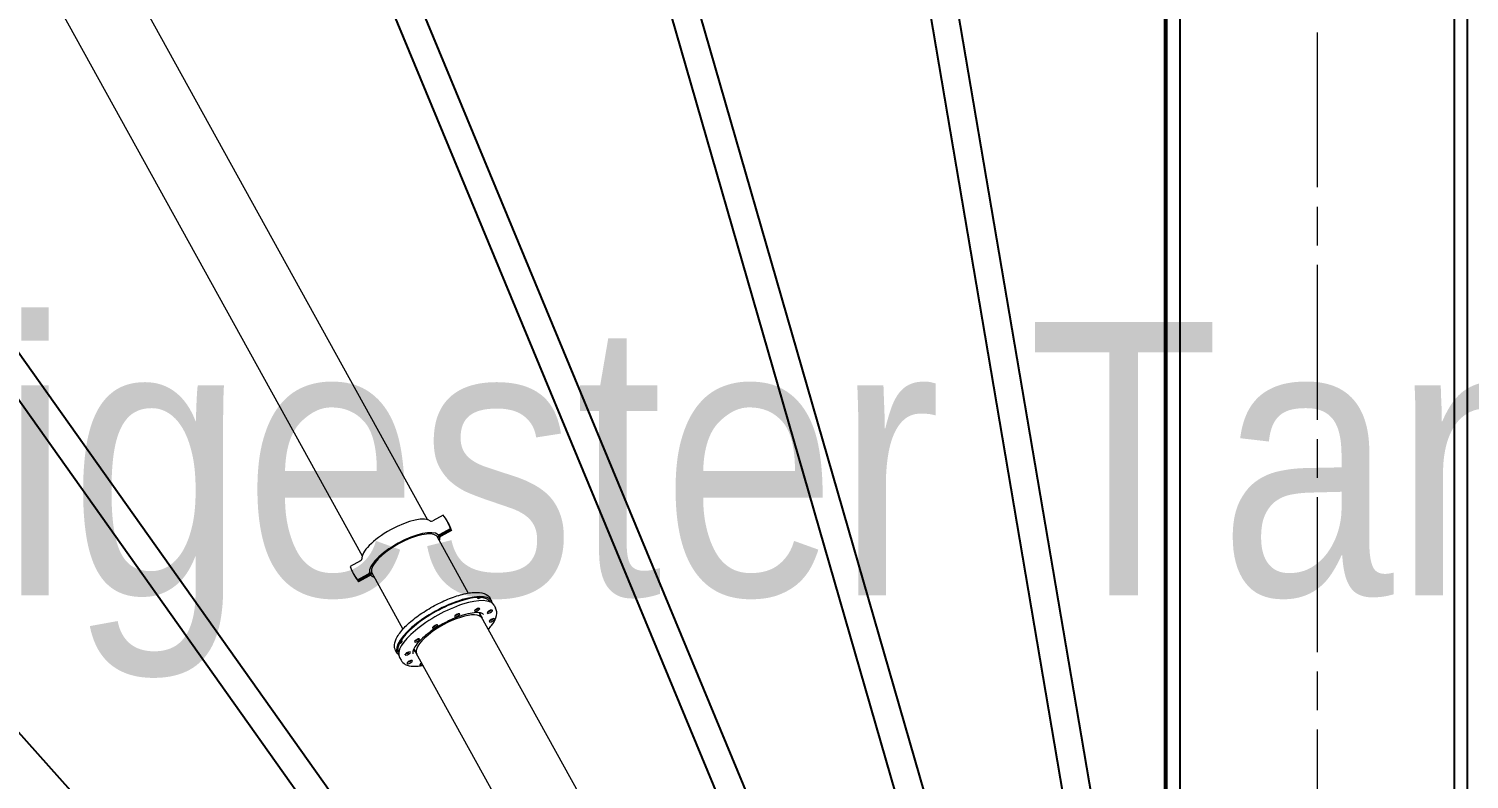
# Model space of a CAD drawing. Header units: millimetres. Extents: x 0 to 118900, y 0 to 84100.
# Drawn here: x 50479 to 55744, y 23994 to 26739 of the extents above; entities that cross this region are included whole.
import ezdxf

# ---------------------------------------------------------------- set-up
doc = ezdxf.new("R2010")
doc.units = ezdxf.units.MM
doc.header["$LTSCALE"] = 100
doc.linetypes.add('CHAIN', pattern=[0.3543, 0.2362, -0.0295, 0.0591, -0.0295])
doc.layers.add('4003-AREA-04.1_F-Foundation', color=7, linetype='Continuous', lineweight=25, true_color=0xadadad)
doc.layers.add('P_BioGas (BG)', color=94, linetype='Continuous', lineweight=18, true_color=0x008100)
for name, color, linetype, lineweight in [('4003-AREA-04.1_T-Tank', 7, 'Continuous', 25), ('4003-AREA-04.1_T-Tank_Annotation', 7, 'Continuous', 25), ('Center Mark', 7, 'Continuous', 18), ('Visible', 7, 'Continuous', 25)]:
    doc.layers.add(name, color=color, linetype=linetype, lineweight=lineweight)
doc.styles.add('Text Style173', font='')
doc.styles.get('Text Style173').set_extended_font_data('Bahnschrift SemiLight Condensed')

msp = doc.modelspace()

# ---------------------------------------------------------------- linework, layer by layer
at = {"layer": '4003-AREA-04.1_F-Foundation'}
msp.add_circle((55187.91, 18779.59), 12250, dxfattribs=at)
at = {"layer": '4003-AREA-04.1_T-Tank'}
msp.add_circle((55187.91, 18779.59), 11950, dxfattribs=at)
at = {"layer": 'Center Mark', "linetype": 'CHAIN', "ltscale": 23.990969}
msp.add_line((55187.91, 31825.59), (55187.91, 5733.59), dxfattribs=at)
at = {"layer": 'P_BioGas (BG)'}
for p, q in [((50833.58, 26939.45), (51936.89, 24943.38)), ((50594.65, 26807.39), (51697.96, 24811.32)), ((51993.38, 24960.38), (51955.88, 24939.65)), ((52021.98, 24908.64), (51982.92, 24887.05)), ((51983.15, 24890.3), (52020.66, 24911.03)), ((51983.92, 24885.25), (52022.97, 24906.84)), ((52024.3, 24904.45), (51986.79, 24883.72)), ((52010.36, 24934.42), (52009.04, 24936.82)), ((52011.35, 24932.63), (52012.68, 24930.23)), ((52020.66, 24911.03), (52021.98, 24908.64)), ((52022.97, 24906.84), (52024.3, 24904.45)), ((51970.04, 24883.41), (52085.3, 24674.89)), ((51691.02, 24793.25), (51653.52, 24772.52)), ((51666.46, 24744.34), (51665.14, 24746.73)), ((51731.11, 24751.34), (51846.37, 24542.82)), ((51667.46, 24742.54), (51668.78, 24740.15)), ((51680.79, 24723.18), (51718.3, 24743.9)), ((51682.12, 24720.78), (51680.79, 24723.18)), ((51721.17, 24742.37), (51682.12, 24720.78)), ((51683.11, 24718.98), (51722.17, 24740.57)), ((51684.43, 24716.59), (51683.11, 24718.98)), ((51721.94, 24737.32), (51684.43, 24716.59)), ((52171.32, 24645.36), (52165.64, 24655.64)), ((52125.66, 24601.87), (52135.66, 24583.77)), ((52125.66, 24601.87), (52555.77, 23823.72)), ((52179.5, 24630.55), (52185.19, 24620.27)), ((51825.62, 24454.27), (51819.93, 24464.55)), ((51833.8, 24439.47), (51839.48, 24429.19)), ((51886.73, 24469.8), (51896.73, 24451.71)), ((51886.73, 24469.8), (52316.84, 23691.65))]:
    msp.add_line(p, q, dxfattribs=at)
for centre, major_axis, ratio, start_param, end_param in [((51837.09, 24841.78), (171.95, 95.04), 0.9396926, 6.1298882, 6.4364824), ((51825.27, 24863.16), (126.47, 69.9), 0.3420201, 0.1249148, 3.0166779), ((51852.55, 24813.81), (-126.47, -69.9), 0.3420201, 3.2665074, 6.1582705), ((51954.56, 24942.04), (-7, -3.87), 0.3420201, 0.1249148, 1.5707963), ((51838.41, 24839.38), (171.95, 95.04), 0.9396926, 6.1298882, 6.2831853), ((51839.4, 24837.59), (171.95, 95.04), 0.9396926, 6.1298882, 6.2887431), ((51840.73, 24835.19), (171.95, 95.04), 0.9396926, 6.1298882, 6.2831853), ((51852.55, 24813.81), (119.46, 66.03), 0.3420201, 0.1131984, 3.0283942), ((51980.61, 24891.24), (-12.25, -6.77), 0.3420201, 0.1131984, 1.5707963), ((51986.23, 24881.06), (-12.25, -6.77), 0.3420201, 4.712389, 5.9100772), ((51981.83, 24892.7), (-7, -3.87), 0.3420201, 0.1249148, 1.5707963), ((51852.55, 24813.81), (126.47, 69.9), 0.3420201, 5.9488745, 6.1582705), ((51988.12, 24881.32), (-7, -3.87), 0.3420201, 4.712389, 6.1582705), ((51689.7, 24795.64), (7, 3.87), 0.3420201, 4.712389, 6.1582705), ((51837.09, 24841.78), (-171.95, -95.04), 0.9396926, 6.1298882, 6.4364824), ((51716.97, 24746.3), (7, 3.87), 0.3420201, 4.712389, 6.1582705), ((51718.86, 24746.56), (12.25, 6.77), 0.3420201, 4.712389, 6.1699869), ((51838.41, 24839.38), (-171.95, -95.04), 0.9396926, 0, 0.1532971), ((51839.4, 24837.59), (-171.95, -95.04), 0.9396926, 6.2776275, 6.4364824), ((51840.73, 24835.19), (-171.95, -95.04), 0.9396926, 0, 0.1532971), ((51723.26, 24734.92), (7, 3.87), 0.3420201, 0.1249148, 1.5707963), ((51724.48, 24736.38), (12.25, 6.77), 0.3420201, 0.3731081, 1.5707963), ((51852.55, 24813.81), (-126.47, -69.9), 0.3420201, 0.1249148, 0.3343108), ((51998.47, 24549.81), (-172.85, -95.54), 0.3420201, 3.0160617, 6.4087162), ((52006.65, 24535.01), (172.85, 95.54), 0.3420201, 0, 3.1415927), ((51998.47, 24549.81), (-167.6, -92.64), 0.3420201, 3.1356924, 6.2890856), ((52128.35, 24661.2), (-9.41, -5.2), 0.3420201, 5.6937368, 7.96026), ((52016.2, 24517.74), (119.46, 66.03), 0.3420201, 0, 3.1415927), ((52044.72, 24593.74), (9.41, 5.2), 0.3420201, 1.4328823, 7.2709172), ((52041.99, 24598.67), (9.41, 5.2), 0.3420201, 4.0153368, 5.4094412), ((52117.88, 24613.54), (9.41, 5.2), 0.3420201, 0.9092835, 6.7473184), ((52115.15, 24618.48), (9.41, 5.2), 0.3420201, 4.0153368, 5.4094858), ((52006.65, 24535.01), (122.09, 67.48), 0.3420201, 6.0754215, 6.2843588), ((52164.21, 24606.9), (9.41, 5.2), 0.3420201, 0.3856847, 6.2237196), ((52161.49, 24611.84), (9.41, 5.2), 0.3420201, 4.0153368, 5.4094412), ((51998.47, 24549.81), (-167.6, -92.64), 0.3420201, 2.6955387, 2.7229657), ((51964.35, 24552.8), (9.41, 5.2), 0.3420201, 1.9564811, 7.7945159), ((51961.62, 24557.74), (9.41, 5.2), 0.3420201, 4.0153368, 5.4094412), ((52171.32, 24575.6), (-9.41, -5.2), 0.3420201, 3.0036786, 8.8417135), ((52168.59, 24580.53), (9.41, 5.2), 0.3420201, 4.0153368, 5.4094412), ((51834.34, 24494.61), (9.41, 5.2), 0.3420201, 4.3976438, 7.1884995), ((51831.61, 24499.54), (9.41, 5.2), 0.3420201, 5.3237306, 5.4094412), ((51898.29, 24501.7), (9.41, 5.2), 0.3420201, 2.4800798, 8.3181147), ((51895.57, 24506.63), (9.41, 5.2), 0.3420201, 4.014821, 5.4094412), ((51864.26, 24454.12), (9.41, 5.2), 0.3420201, 3.0036786, 8.8417135), ((51861.53, 24459.06), (9.41, 5.2), 0.3420201, 4.0153368, 5.4094412), ((51871.36, 24422.82), (-9.41, -5.2), 0.3420201, 0.3856847, 6.2237196), ((52003.92, 24539.94), (-140.03, -77.4), 0.3420201, 0.0762064, 0.0961009), ((52006.65, 24535.01), (-122.09, -67.48), 0.3420201, 6.2820118, 6.4909491), ((51868.64, 24427.75), (9.41, 5.2), 0.3420201, 4.0153368, 5.4094412), ((52006.65, 24535.01), (167.6, 92.64), 0.3420201, 3.601713, 3.6276534), ((51917.7, 24416.18), (-9.41, -5.2), 0.3420201, 4.8210682, 6.7473184), ((51914.97, 24421.12), (9.41, 5.2), 0.3420201, 4.0508762, 4.6037097), ((51917.7, 24416.18), (-9.41, -5.2), 0.3420201, 0.9092835, 1.4621171)]:
    msp.add_ellipse(centre, major_axis=major_axis, ratio=ratio, start_param=start_param, end_param=end_param, dxfattribs=at)
for points, knots in [([(51819.93, 24464.55), (51816.4, 24470.94), (51815.12, 24478.39), (51816.47, 24495.38), (51820.11, 24505.07), (51832.68, 24527.06), (51842.68, 24539.55), (51867.29, 24564.41), (51881.7, 24576.72), (51913.45, 24600.28), (51930.72, 24611.54), (51966.57, 24632.1), (51985.12, 24641.4), (52021.84, 24657.22), (52039.99, 24663.72), (52074.35, 24673.29), (52090.52, 24676.31), (52119.91, 24678.29), (52133.02, 24677.2), (52153.18, 24669.72), (52161.09, 24663.87), (52165.64, 24655.64)], [3.1724252, 3.1724252, 3.1724252, 3.1724252, 3.3948418, 3.3948418, 3.6845628, 3.6845628, 4.0341182, 4.0341182, 4.3691152, 4.3691152, 4.6972442, 4.6972442, 5.0234978, 5.0234978, 5.3507474, 5.3507474, 5.6828608, 5.6828608, 6.0277513, 6.0277513, 6.3140179, 6.3140179, 6.3140179, 6.3140179]), ([(52141.43, 24596.08), (52140.44, 24597.87), (52138.43, 24599.81), (52128.82, 24602.85), (52122.18, 24603.69), (52105.38, 24603.12), (52095.12, 24601.67), (52071.84, 24596.25), (52058.7, 24592.16), (52031.13, 24581.59), (52016.67, 24575.07), (51988.11, 24560.27), (51974.01, 24551.98), (51947.77, 24534.54), (51935.63, 24525.4), (51914.68, 24507.4), (51905.83, 24498.52), (51892.44, 24482.36), (51887.77, 24475.01), (51882.67, 24463.38), (51882.06, 24459.07), (51882.47, 24455.12), (51882.79, 24454.19), (51883.24, 24453.38)], [1.6694862, 1.6694862, 1.6694862, 1.6694862, 1.9836455, 1.9836455, 2.2604683, 2.2604683, 2.5485571, 2.5485571, 2.8518212, 2.8518212, 3.1621185, 3.1621185, 3.4747266, 3.4747266, 3.7866034, 3.7866034, 4.0940655, 4.0940655, 4.3900621, 4.3900621, 4.6667964, 4.6667964, 4.8110788, 4.8110788, 4.8110788, 4.8110788]), ([(52044.25, 24597.64), (52044.39, 24597.71), (52044.54, 24597.78), (52045.59, 24598.28), (52046.48, 24598.65), (52047.71, 24599.08), (52048.07, 24599.19), (52048.41, 24599.29)], [-2.17747426, -2.17747426, -2.17747426, -2.17747426, -2.12868784, -2.12868784, -1.82469566, -1.82469566, -1.69810299, -1.69810299, -1.69810299, -1.69810299]), ([(52122.25, 24619.28), (52122.52, 24619.34), (52122.78, 24619.4), (52123.69, 24619.58), (52124.3, 24619.65), (52125.07, 24619.66), (52125.29, 24619.65), (52125.49, 24619.63)], [-2.17736247, -2.17736247, -2.17736247, -2.17736247, -2.07623279, -2.07623279, -1.81189965, -1.81189965, -1.69812221, -1.69812221, -1.69812221, -1.69812221]), ([(52158.75, 24542), (52163.38, 24547.18), (52167.55, 24552.3), (52180.04, 24569.5), (52186.09, 24581.18), (52190.48, 24602.23), (52189.73, 24612.04), (52185.19, 24620.27)], [7.17780807, 7.17780807, 7.17780807, 7.17780807, 7.3215144, 7.3215144, 7.66640498, 7.66640498, 7.9526715, 7.9526715, 7.9526715, 7.9526715]), ([(52172.26, 24612.93), (52172.32, 24612.92), (52172.38, 24612.9), (52173.08, 24612.73), (52173.5, 24612.42), (52173.69, 24611.95), (52173.7, 24611.93), (52173.71, 24611.9)], [-3.20779585, -3.20779585, -3.20779585, -3.20779585, -3.1624121, -3.1624121, -2.67415227, -2.67415227, -2.6485085, -2.6485085, -2.6485085, -2.6485085]), ([(51959.16, 24553.83), (51959.28, 24553.92), (51959.4, 24554.01), (51960.31, 24554.66), (51961.15, 24555.21), (51962.39, 24555.92), (51962.76, 24556.13), (51963.13, 24556.32)], [-2.17747426, -2.17747426, -2.17747426, -2.17747426, -2.12868784, -2.12868784, -1.82469566, -1.82469566, -1.69810299, -1.69810299, -1.69810299, -1.69810299]), ([(52180.88, 24580.31), (52180.89, 24580.25), (52180.89, 24580.19), (52180.89, 24579.74), (52180.77, 24579.3), (52180.42, 24578.6), (52180.29, 24578.39), (52180.15, 24578.17)], [-2.17747426, -2.17747426, -2.17747426, -2.17747426, -2.12868784, -2.12868784, -1.82469566, -1.82469566, -1.69810299, -1.69810299, -1.69810299, -1.69810299]), ([(51889.78, 24499.57), (51889.91, 24499.75), (51890.06, 24499.93), (51890.65, 24500.61), (51891.15, 24501.1), (51891.97, 24501.82), (51892.22, 24502.03), (51892.49, 24502.25)], [-2.17736247, -2.17736247, -2.17736247, -2.17736247, -2.07623279, -2.07623279, -1.81189965, -1.81189965, -1.69812221, -1.69812221, -1.69812221, -1.69812221]), ([(51854.7, 24449.41), (51854.69, 24449.47), (51854.68, 24449.53), (51854.68, 24449.98), (51854.8, 24450.43), (51855.16, 24451.12), (51855.28, 24451.34), (51855.43, 24451.55)], [-2.17747426, -2.17747426, -2.17747426, -2.17747426, -2.12868784, -2.12868784, -1.82469566, -1.82469566, -1.69810299, -1.69810299, -1.69810299, -1.69810299]), ([(51839.48, 24429.19), (51843.01, 24422.79), (51848.63, 24417.75), (51863.74, 24409.85), (51873.88, 24407.78), (51895.76, 24406.87), (51907.31, 24407.8), (51919.82, 24409.93)], [4.81107884, 4.81107884, 4.81107884, 4.81107884, 5.0334954, 5.0334954, 5.32321642, 5.32321642, 5.58594228, 5.58594228, 5.58594228, 5.58594228]), ([(51863.31, 24416.79), (51863.24, 24416.81), (51863.16, 24416.82), (51862.63, 24416.97), (51862.29, 24417.17), (51861.98, 24417.56), (51861.91, 24417.68), (51861.87, 24417.82)], [-2.17747426, -2.17747426, -2.17747426, -2.17747426, -2.12868784, -2.12868784, -1.82469566, -1.82469566, -1.69810299, -1.69810299, -1.69810299, -1.69810299]), ([(51913.32, 24410.45), (51913.06, 24410.38), (51912.8, 24410.32), (51911.88, 24410.15), (51911.28, 24410.08), (51910.51, 24410.06), (51910.29, 24410.07), (51910.08, 24410.09)], [-2.17736247, -2.17736247, -2.17736247, -2.17736247, -2.07623279, -2.07623279, -1.81189965, -1.81189965, -1.69812221, -1.69812221, -1.69812221, -1.69812221])]:
    msp.add_open_spline(points, degree=3, knots=knots, dxfattribs=at)
msp.add_open_spline([(51910.3, 24415.31), (51910.4, 24415.33), (51910.5, 24415.36), (51910.6, 24415.38)], degree=3, dxfattribs=at)
at = {"layer": 'Visible'}
for p, q in [((54637.91, 30689.56), (54637.91, 21379.59)), ((54686.21, 30689.56), (54686.21, 21386.05)), ((55689.61, 21386.05), (55689.61, 30689.56)), ((55737.91, 21379.59), (55737.91, 30689.56)), ((54631.91, 21399.59), (54631.91, 30629.59)), ((54631.91, 21752.63), (53136.36, 30552.28)), ((53234.95, 30569.03), (54631.91, 22349.46)), ((51927.23, 30276.24), (53847.1, 23613.42)), ((54353.09, 21496.21), (51831.14, 30248.56)), ((54059.75, 21372.22), (50568.13, 29800.6)), ((50660.52, 29838.87), (54152.14, 21410.48)), ((48313.11, 28554.16), (53557.19, 21164.05)), ((53462.42, 21124.8), (48231.55, 28496.28)), ((47261.93, 27722.96), (53240.96, 21033.06))]:
    msp.add_line(p, q, dxfattribs=at)
for radius, start, end in [(12796, 225.675698, 85.418923), (12250, 248.674309, 61.10467)]:
    msp.add_arc((55187.91, 18779.59), radius, start, end, dxfattribs=at)

# ---------------------------------------------------------------- texts
at = {"layer": '4003-AREA-04.1_T-Tank_Annotation', "insert": (49548.11, 24364.79), "char_height": 1000, "attachment_point": 7, "style": 'Text Style173'}
msp.add_mtext('Digester Tank 2 - 9500m³', dxfattribs=at)

doc.saveas('drawing.dxf')
